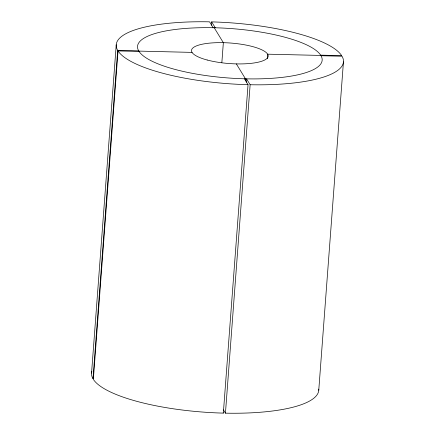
<?xml version="1.0" encoding="UTF-8"?>
<svg xmlns="http://www.w3.org/2000/svg" width="435" height="435" viewBox="0 0 435 435"><rect width="100%" height="100%" fill="white"/><g stroke="black" fill="none" stroke-linecap="round" stroke-linejoin="round"><path stroke-width="0.65" d="M91.546 373.165L116.237 44.734M211.41 25.197L211.655 21.886A113.926 30.445 4.3 0 1 341.654 55.636L320.655 55.142A92.568 24.735 4.3 0 0 215.265 27.775L213.166 27.726L209.556 21.837A113.926 30.445 4.3 0 0 117.684 50.346L92.987 378.771A113.926 30.445 4.3 0 1 91.861 371.452M118.043 50.933L93.346 379.363A113.926 30.445 4.3 0 0 223.345 413.114L248.037 84.689L244.432 78.795A92.568 24.735 4.3 0 1 139.042 51.428L118.043 50.933A113.926 30.445 4.3 0 0 248.037 84.689M221.861 62.564L223.351 42.679L214.216 27.753M245.329 80.807L245.481 78.822L236.341 63.891M246.281 82.155L246.531 78.844A92.568 24.735 4.3 0 0 321.014 55.729L342.013 56.229A113.926 30.445 4.3 0 1 250.136 84.738L225.444 413.163A113.926 30.445 4.3 0 0 318.768 389.14M267.308 58.671L267.645 54.179L320.84 55.435L321.014 55.729M318.763 390.266L343.454 61.835M117.684 50.346L138.678 50.841A92.568 24.735 4.3 0 1 213.166 27.726M139.042 51.428L138.83 51.096L192.052 52.39M244.432 78.795L246.531 78.844L250.136 84.738M320.655 55.142L320.84 55.435M211.655 21.886L215.265 27.775M223.416 409.852L225.444 413.163M223.117 412.75L223.345 413.114M207.185 60.014A38.449 10.277 4.3 0 0 267.971 57.061A38.449 10.277 4.3 0 0 214.384 42.777A38.449 10.277 4.3 0 0 207.185 60.014"/></g></svg>
